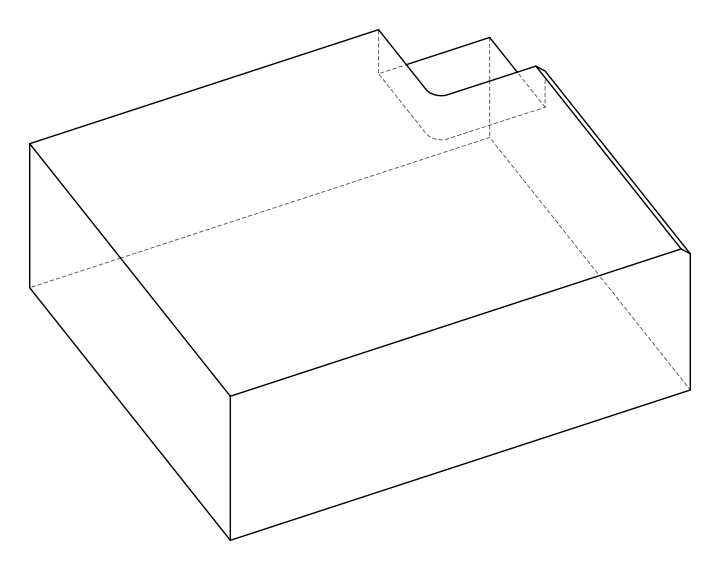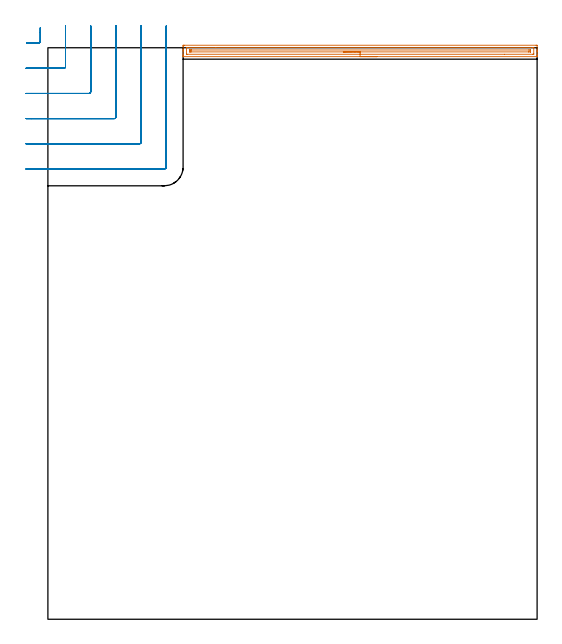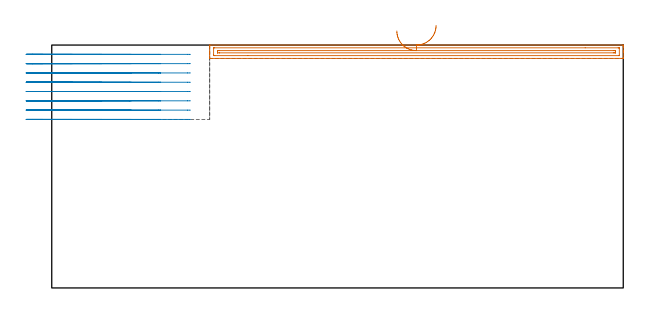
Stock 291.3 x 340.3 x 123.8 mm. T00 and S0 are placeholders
(PLAN: 2 operations, 1 tool changes, 15.4 min)
(1 AREA_MILL | FG_CHAMFER_SURFACE | UGT0205_001 | 5.24 min | 4976 mm3)
(2 MILL_CORNER_NOTCH_RECTANGULAR | CORNER_NOTCH_RECTANGULAR | UGT0201_094 | Follow Part, ap 5, ae 75% | 10.13 min | 249661 mm3)
(TOOL UGT0205_001 | Chamfer Mill 20 x 3 x 45 deg. | D20 FL50 Z2)
(TOOL UGT0201_094 | End mill 20 mm | D20 FL38 Z4)
(OP 1 AREA_MILL)
G17 G21 G94 G90
T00 M6
G54
G17 G0 G90 X195.9 Y335. S1061 M3
G43 Z133.8 H0
G94 G1 X195.862 Z132.928 F250.
X195.748 Z132.063
X195.559 Z131.212
X195.297 Z130.38
X194.963 Z129.574
X194.56 Z128.8
X194.092 Z128.064
X193.56 Z127.372
X192.971 Z126.729
X192.328 Z126.14
X191.636 Z125.608
X190.9 Z125.14
X190.126 Z124.737
X189.32 Z124.403
X188.488 Z124.141
X187.637 Z123.952
X186.772 Z123.838
X185.9 Z123.8
X80.652
X80.51 Y335.002 Z123.788
X80.502 Y335.115 Z123.677
X80.5 Y335.234 Z123.566
Y335.62 Z123.18
Y336.216 Z122.579
Y338.261 Z120.536
Y338.837 Z119.958
Y339.423 Z119.373
Y341.17 Z117.626
X80.503 Y341.458 Z117.339
X80.51 Y341.793 Z117.004
X80.751 Y341.797 Z117.001
X81.098 Y341.8 Z117.
X290.702
X291.049 Y341.797 Z117.001
X291.29 Y341.793 Z117.004
X291.3 Y341.458 Z117.339
Y338.837 Z119.958
Y338.261 Z120.536
Y337.963 Z120.834
Y336.216 Z122.579
Y335.62 Z123.18
Y335.233 Z123.566
X291.298 Y335.115 Z123.677
X291.29 Y335.002 Z123.788
X291.148 Y335. Z123.8
X185.9
Y336.414 Z122.386
X82.882 Y336.415 Z122.385
X82.678 Y336.416 Z122.384
X82.543 Y336.419 Z122.381
X82.516 Y336.421 Z122.379
X82.51 Y336.436 Z122.364
X82.506 Y336.46 Z122.34
X82.501 Y336.589 Z122.211
X82.5 Y340.084 Z118.716
X82.502 Y340.209 Z118.591
X82.506 Y340.309 Z118.491
X82.51 Y340.371 Z118.429
X82.539 Y340.379 Z118.421
X82.882 Y340.383 Z118.417
X83.085 Y340.385 Z118.415
X99.934 Y340.386 Z118.414
X288.918 Y340.385 Z118.415
X289.122 Y340.384 Z118.416
X289.257 Y340.38 Z118.42
X289.284 Y340.379 Z118.421
X289.29 Y340.364 Z118.436
X289.294 Y340.34 Z118.46
X289.299 Y340.211 Z118.589
X289.3 Y336.716 Z122.084
X289.298 Y336.591 Z122.209
X289.294 Y336.491 Z122.309
X289.29 Y336.429 Z122.371
X289.261 Y336.421 Z122.379
X288.918 Y336.417 Z122.383
X288.715 Y336.415 Z122.385
X271.898 Y336.414 Z122.386
X185.9
Y337.828 Z120.972
X85.558
X84.802 Y337.83 Z120.97
X84.666 Y337.832 Z120.968
X84.531 Y337.835 Z120.965
X84.509 Y337.842 Z120.958
X84.506 Y337.866 Z120.934
X84.502 Y337.909 Z120.891
X84.501 Y337.963 Z120.837
X84.5 Y338.125 Z120.675
X84.502 Y338.837 Z119.963
X84.505 Y338.918 Z119.882
X84.51 Y338.957 Z119.843
X84.515 Y338.965 Z119.835
X84.533 Y338.967 Z119.833
X84.666 Y338.97 Z119.83
X85.42 Y338.971 Z119.829
X85.558 Y338.972 Z119.828
X286.242 Y338.971 Z119.829
X286.998 Y338.97 Z119.83
X287.134 Y338.968 Z119.832
X287.269 Y338.965 Z119.835
X287.291 Y338.958 Z119.842
X287.294 Y338.934 Z119.866
X287.298 Y338.891 Z119.909
X287.299 Y338.837 Z119.963
X287.3 Y338.674 Z120.126
X287.298 Y337.963 Z120.837
X287.295 Y337.882 Z120.918
X287.29 Y337.843 Z120.957
X287.285 Y337.835 Z120.965
X287.267 Y337.833 Z120.967
X287.134 Y337.83 Z120.97
X286.38 Y337.828 Z120.972
X286.242
X185.9
X185.028 Z121.01
X184.164 Z121.123
X183.312 Z121.312
X182.48 Z121.575
X181.674 Z121.908
X180.9 Z122.311
X180.164 Z122.78
X179.472 Z123.311
X178.829 Z123.9
X178.24 Z124.544
X177.709 Z125.236
X177.24 Z125.972
X176.837 Z126.745
X176.503 Z127.551
X176.241 Z128.383
X176.052 Z129.235
X175.938 Z130.1
X175.9 Z130.972
G0 Z133.8
M5
M2
(OP 2 MILL_CORNER_NOTCH_RECTANGULAR)
G17 G21 G94 G90
T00 M6
G54
G17 G0 G90 X-12.6 Y343.1 S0 M3
G43 Z133.8 H0
Z119.062
G94 G1 X-9.6 F250.
X-5.494 F500.
G3 X-4.5 Y344.094 R1.
G1 Y349.23
Y352.23 F250.
G0 Z133.8
X-13. Y328.1
Z119.062
G1 X-10.
X9.505 F500.
G3 X10.5 Y329.095 R1.
G1 Y350.3
Y353.3 F250.
G0 Z133.8
X-13. Y313.1
Z119.062
G1 X-10.
X24.505 F500.
G3 X25.5 Y314.095 R1.
G1 Y350.3
Y353.3 F250.
G0 Z133.8
X-13. Y298.1
Z119.062
G1 X-10.
X39.505 F500.
G3 X40.5 Y299.095 R1.
G1 Y350.3
Y353.3 F250.
G0 Z133.8
X-13. Y283.1
Z119.062
G1 X-10.
X54.504 F500.
G3 X55.5 Y284.096 R1.
G1 Y350.3
Y353.3 F250.
G0 Z133.8
X-13. Y268.1
Z119.062
G1 X-10.
X69.2 F500.
G3 X70.5 Y269.4 R1.3
G1 Y350.3
Y353.3 F250.
G0 Z133.8
X-12.6 Y343.1
Z114.325
G1 X-9.6
X-5.494 F500.
G3 X-4.5 Y344.094 R1.
G1 Y349.23
Y352.23 F250.
G0 Z133.8
X-13. Y328.1
Z114.325
G1 X-10.
X9.505 F500.
G3 X10.5 Y329.095 R1.
G1 Y350.3
Y353.3 F250.
G0 Z133.8
X-13. Y313.1
Z114.325
G1 X-10.
X24.505 F500.
G3 X25.5 Y314.095 R1.
G1 Y350.3
Y353.3 F250.
G0 Z133.8
X-13. Y298.1
Z114.325
G1 X-10.
X39.505 F500.
G3 X40.5 Y299.095 R1.
G1 Y350.3
Y353.3 F250.
G0 Z133.8
X-13. Y283.1
Z114.325
G1 X-10.
X54.504 F500.
G3 X55.5 Y284.096 R1.
G1 Y350.3
Y353.3 F250.
G0 Z133.8
X-13. Y268.1
Z114.325
G1 X-10.
X69.2 F500.
G3 X70.5 Y269.4 R1.3
G1 Y350.3
Y353.3 F250.
G0 Z133.8
X-12.6 Y343.1
Z109.587
G1 X-9.6
X-5.494 F500.
G3 X-4.5 Y344.094 R1.
G1 Y349.23
Y352.23 F250.
G0 Z133.8
X-13. Y328.1
Z109.587
G1 X-10.
X9.505 F500.
G3 X10.5 Y329.095 R1.
G1 Y350.3
Y353.3 F250.
G0 Z133.8
X-13. Y313.1
Z109.587
G1 X-10.
X24.505 F500.
G3 X25.5 Y314.095 R1.
G1 Y350.3
Y353.3 F250.
G0 Z133.8
X-13. Y298.1
Z109.587
G1 X-10.
X39.505 F500.
G3 X40.5 Y299.095 R1.
G1 Y350.3
Y353.3 F250.
G0 Z133.8
X-13. Y283.1
Z109.587
G1 X-10.
X54.504 F500.
G3 X55.5 Y284.096 R1.
G1 Y350.3
Y353.3 F250.
G0 Z133.8
X-13. Y268.1
Z109.587
G1 X-10.
X69.2 F500.
G3 X70.5 Y269.4 R1.3
G1 Y350.3
Y353.3 F250.
G0 Z133.8
X-12.6 Y343.1
Z104.85
G1 X-9.6
X-5.494 F500.
G3 X-4.5 Y344.094 R1.
G1 Y349.23
Y352.23 F250.
G0 Z133.8
X-13. Y328.1
Z104.85
G1 X-10.
X9.505 F500.
G3 X10.5 Y329.095 R1.
G1 Y350.3
Y353.3 F250.
G0 Z133.8
X-13. Y313.1
Z104.85
G1 X-10.
X24.505 F500.
G3 X25.5 Y314.095 R1.
G1 Y350.3
Y353.3 F250.
G0 Z133.8
X-13. Y298.1
Z104.85
G1 X-10.
X39.505 F500.
G3 X40.5 Y299.095 R1.
G1 Y350.3
Y353.3 F250.
G0 Z133.8
X-13. Y283.1
Z104.85
G1 X-10.
X54.504 F500.
G3 X55.5 Y284.096 R1.
G1 Y350.3
Y353.3 F250.
G0 Z133.8
X-13. Y268.1
Z104.85
G1 X-10.
X69.2 F500.
G3 X70.5 Y269.4 R1.3
G1 Y350.3
Y353.3 F250.
G0 Z133.8
X-12.6 Y343.1
Z100.112
G1 X-9.6
X-5.494 F500.
G3 X-4.5 Y344.094 R1.
G1 Y349.23
Y352.23 F250.
G0 Z133.8
X-13. Y328.1
Z100.112
G1 X-10.
X9.505 F500.
G3 X10.5 Y329.095 R1.
G1 Y350.3
Y353.3 F250.
G0 Z133.8
X-13. Y313.1
Z100.112
G1 X-10.
X24.505 F500.
G3 X25.5 Y314.095 R1.
G1 Y350.3
Y353.3 F250.
G0 Z133.8
X-13. Y298.1
Z100.112
G1 X-10.
X39.505 F500.
G3 X40.5 Y299.095 R1.
G1 Y350.3
Y353.3 F250.
G0 Z133.8
X-13. Y283.1
Z100.112
G1 X-10.
X54.504 F500.
G3 X55.5 Y284.096 R1.
G1 Y350.3
Y353.3 F250.
G0 Z133.8
X-13. Y268.1
Z100.112
G1 X-10.
X69.2 F500.
G3 X70.5 Y269.4 R1.3
G1 Y350.3
Y353.3 F250.
G0 Z133.8
X-12.6 Y343.1
Z95.375
G1 X-9.6
X-5.494 F500.
G3 X-4.5 Y344.094 R1.
G1 Y349.23
Y352.23 F250.
G0 Z133.8
X-13. Y328.1
Z95.375
G1 X-10.
X9.505 F500.
G3 X10.5 Y329.095 R1.
G1 Y350.3
Y353.3 F250.
G0 Z133.8
X-13. Y313.1
Z95.375
G1 X-10.
X24.505 F500.
G3 X25.5 Y314.095 R1.
G1 Y350.3
Y353.3 F250.
G0 Z133.8
X-13. Y298.1
Z95.375
G1 X-10.
X39.505 F500.
G3 X40.5 Y299.095 R1.
G1 Y350.3
Y353.3 F250.
G0 Z133.8
X-13. Y283.1
Z95.375
G1 X-10.
X54.504 F500.
G3 X55.5 Y284.096 R1.
G1 Y350.3
Y353.3 F250.
G0 Z133.8
X-13. Y268.1
Z95.375
G1 X-10.
X69.2 F500.
G3 X70.5 Y269.4 R1.3
G1 Y350.3
Y353.3 F250.
G0 Z133.8
X-12.6 Y343.1
Z90.637
G1 X-9.6
X-5.494 F500.
G3 X-4.5 Y344.094 R1.
G1 Y349.23
Y352.23 F250.
G0 Z133.8
X-13. Y328.1
Z90.637
G1 X-10.
X9.505 F500.
G3 X10.5 Y329.095 R1.
G1 Y350.3
Y353.3 F250.
G0 Z133.8
X-13. Y313.1
Z90.637
G1 X-10.
X24.505 F500.
G3 X25.5 Y314.095 R1.
G1 Y350.3
Y353.3 F250.
G0 Z133.8
X-13. Y298.1
Z90.637
G1 X-10.
X39.505 F500.
G3 X40.5 Y299.095 R1.
G1 Y350.3
Y353.3 F250.
G0 Z133.8
X-13. Y283.1
Z90.637
G1 X-10.
X54.504 F500.
G3 X55.5 Y284.096 R1.
G1 Y350.3
Y353.3 F250.
G0 Z133.8
X-13. Y268.1
Z90.637
G1 X-10.
X69.2 F500.
G3 X70.5 Y269.4 R1.3
G1 Y350.3
Y353.3 F250.
G0 Z133.8
X-12.6 Y343.1
Z85.9
G1 X-9.6
X-5.494 F500.
G3 X-4.5 Y344.094 R1.
G1 Y349.23
Y352.23 F250.
G0 Z133.8
X-13. Y328.1
Z85.9
G1 X-10.
X9.505 F500.
G3 X10.5 Y329.095 R1.
G1 Y350.3
Y353.3 F250.
G0 Z133.8
X-13. Y313.1
Z85.9
G1 X-10.
X24.505 F500.
G3 X25.5 Y314.095 R1.
G1 Y350.3
Y353.3 F250.
G0 Z133.8
X-13. Y298.1
Z85.9
G1 X-10.
X39.505 F500.
G3 X40.5 Y299.095 R1.
G1 Y350.3
Y353.3 F250.
G0 Z133.8
X-13. Y283.1
Z85.9
G1 X-10.
X54.504 F500.
G3 X55.5 Y284.096 R1.
G1 Y350.3
Y353.3 F250.
G0 Z133.8
X-13. Y268.1
Z85.9
G1 X-10.
X69.2 F500.
G3 X70.5 Y269.4 R1.3
G1 Y350.3
Y353.3 F250.
G0 Z133.8
M5
M2
